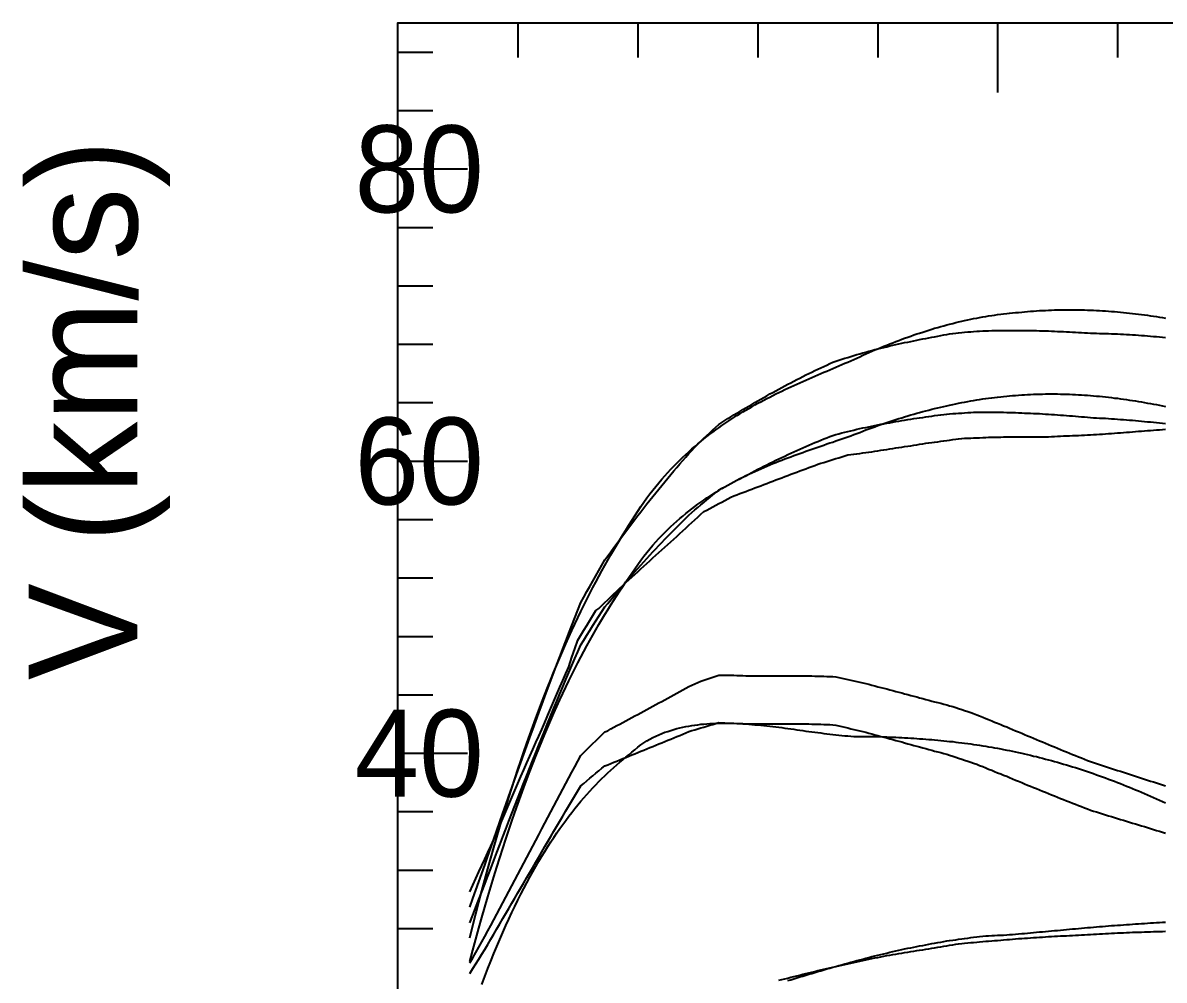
# Model space of a CAD drawing. Extents: x -35 to 179, y -35 to 147.
# Drawn here: x -34.5 to 70.5, y 32.9 to 121 of the extents above; entities that cross this region are included whole.
import ezdxf

# ---------------------------------------------------------------- set-up
doc = ezdxf.new("R2010")
doc.units = 0

msp = doc.modelspace()

# ---------------------------------------------------------------- linework, layer by layer
at = {"color": 0}
for p, q in [((11.04, 120.96), (11.04, 117.76)), ((22.08, 120.96), (22.08, 117.76)), ((33.12, 120.96), (33.12, 117.76)), ((44.16, 120.96), (44.16, 117.76)), ((55.2, 120.96), (55.2, 114.56)), ((66.24, 120.96), (66.24, 117.76)), ((0, 118.27), (3.2, 118.27)), ((0, 112.9), (3.2, 112.9)), ((0, 107.52), (6.4, 107.52)), ((0, 102.14), (3.2, 102.14)), ((0, 96.77), (3.2, 96.77)), ((0, 91.39), (3.2, 91.39)), ((0, 86.02), (3.2, 86.02)), ((0, 80.64), (6.4, 80.64)), ((0, 75.26), (3.2, 75.26)), ((0, 69.89), (3.2, 69.89)), ((0, 64.51), (3.2, 64.51)), ((0, 59.14), (3.2, 59.14)), ((0, 53.76), (6.4, 53.76)), ((0, 48.38), (3.2, 48.38)), ((0, 43.01), (3.2, 43.01)), ((0, 37.63), (3.2, 37.63))]:
    msp.add_line(p, q, dxfattribs=at)
msp.add_lwpolyline([(0, 0), (0, 120.96), (179.2, 120.96), (179.2, 0)], close=True, dxfattribs=at)
at = {"color": 3}
for points in [[(6.62, 36.78), (6.9, 37.89), (7.18, 38.97), (7.45, 40.04), (7.73, 41.09), (8, 42.11), (8.28, 43.12), (8.56, 44.11), (8.83, 45.08), (9.11, 46.04), (9.38, 46.97), (9.66, 47.89), (9.94, 48.8), (10.21, 49.68), (10.49, 50.55), (10.76, 51.41), (11.04, 52.25), (11.32, 53.07), (11.59, 53.88), (11.87, 54.68), (12.14, 55.46), (12.42, 56.23), (12.7, 56.98), (12.97, 57.72), (13.25, 58.45), (13.52, 59.16), (13.8, 59.86), (14.08, 60.55), (14.35, 61.23), (14.63, 61.89), (14.9, 62.54), (15.18, 63.18), (15.46, 63.81), (15.73, 64.43), (16.01, 65.04), (16.28, 65.63), (16.56, 66.22), (16.84, 66.79), (17.11, 67.36), (17.39, 67.91), (17.66, 68.45), (17.94, 68.99), (18.22, 69.51), (18.49, 70.03), (18.77, 70.54), (19.04, 71.03), (19.32, 71.52), (19.6, 72), (19.87, 72.48), (20.15, 72.94), (20.42, 73.4), (20.7, 73.85), (20.98, 74.29), (21.25, 74.73), (21.53, 75.17), (21.8, 75.6), (22.08, 76.04), (22.36, 76.46), (22.63, 76.86), (22.91, 77.25), (23.18, 77.61), (23.46, 77.97), (23.74, 78.31), (24.01, 78.64), (24.29, 78.97), (24.56, 79.28), (24.84, 79.58), (25.12, 79.88), (25.39, 80.17), (25.67, 80.45), (25.94, 80.72), (26.22, 80.99), (26.5, 81.25), (26.77, 81.5), (27.05, 81.75), (27.32, 81.99), (27.6, 82.22), (27.88, 82.45), (28.15, 82.67), (28.43, 82.89), (28.7, 83.1), (28.98, 83.31), (29.26, 83.52), (29.53, 83.71), (29.81, 83.91), (30.08, 84.1), (30.36, 84.29), (30.64, 84.47), (30.91, 84.65), (31.19, 84.82), (31.46, 84.99), (31.74, 85.16), (32.02, 85.32), (32.29, 85.48), (32.57, 85.64), (32.84, 85.8), (33.12, 85.95), (33.4, 86.1), (33.67, 86.25), (33.95, 86.39), (34.22, 86.53), (34.5, 86.67), (34.78, 86.81), (35.05, 86.95), (35.33, 87.08), (35.6, 87.21), (35.88, 87.34), (36.16, 87.47), (36.43, 87.6), (36.71, 87.72), (36.98, 87.85), (37.26, 87.97), (37.54, 88.09), (37.81, 88.21), (38.09, 88.33), (38.36, 88.45), (38.64, 88.57), (38.92, 88.69), (39.19, 88.81), (39.47, 88.92), (39.74, 89.04), (40.02, 89.16), (40.3, 89.27), (40.57, 89.39), (40.85, 89.51), (41.12, 89.63), (41.4, 89.75), (41.68, 89.87), (41.95, 89.99), (42.23, 90.11), (42.5, 90.24), (42.78, 90.37), (43.06, 90.5), (43.33, 90.62), (43.61, 90.74), (43.88, 90.86), (44.16, 90.97), (44.44, 91.09), (44.71, 91.2), (44.99, 91.31), (45.26, 91.42), (45.54, 91.53), (45.82, 91.63), (46.09, 91.74), (46.37, 91.84), (46.64, 91.94), (46.92, 92.04), (47.2, 92.14), (47.47, 92.24), (47.75, 92.33), (48.02, 92.42), (48.3, 92.51), (48.58, 92.6), (48.85, 92.69), (49.13, 92.77), (49.4, 92.86), (49.68, 92.94), (49.96, 93.02), (50.23, 93.09), (50.51, 93.17), (50.78, 93.24), (51.06, 93.31), (51.34, 93.38), (51.61, 93.45), (51.89, 93.51), (52.16, 93.58), (52.44, 93.64), (52.72, 93.69), (52.99, 93.75), (53.27, 93.8), (53.54, 93.85), (53.82, 93.9), (54.1, 93.95), (54.37, 93.99), (54.65, 94.03), (54.92, 94.07), (55.2, 94.11), (55.48, 94.14), (55.75, 94.17), (56.03, 94.2), (56.3, 94.24), (56.58, 94.27), (56.85, 94.3), (57.13, 94.32), (57.41, 94.35), (57.68, 94.37), (57.96, 94.4), (58.23, 94.42), (58.51, 94.44), (58.79, 94.46), (59.06, 94.48), (59.34, 94.49), (59.61, 94.5), (59.89, 94.52), (60.17, 94.53), (60.44, 94.54), (60.72, 94.55), (60.99, 94.55), (61.27, 94.56), (61.55, 94.56), (61.82, 94.56), (62.1, 94.56), (62.37, 94.56), (62.65, 94.55), (62.93, 94.55), (63.2, 94.54), (63.48, 94.53), (63.75, 94.52), (64.03, 94.51), (64.31, 94.5), (64.58, 94.49), (64.86, 94.47), (65.13, 94.45), (65.41, 94.43), (65.69, 94.41), (65.96, 94.39), (66.24, 94.37), (66.51, 94.34), (66.79, 94.32), (67.07, 94.29), (67.34, 94.26), (67.62, 94.23), (67.89, 94.19), (68.17, 94.16), (68.45, 94.13), (68.72, 94.09), (69, 94.05), (69.27, 94.01), (69.55, 93.97), (69.83, 93.93), (70.1, 93.89), (70.38, 93.84), (70.65, 93.8)], [(6.62, 34.59), (6.9, 35.63), (7.18, 36.65), (7.45, 37.65), (7.73, 38.63), (8, 39.59), (8.28, 40.54), (8.56, 41.46), (8.83, 42.37), (9.11, 43.27), (9.38, 44.14), (9.66, 45), (9.94, 45.85), (10.21, 46.67), (10.49, 47.49), (10.76, 48.29), (11.04, 49.07), (11.32, 49.84), (11.59, 50.6), (11.87, 51.34), (12.14, 52.07), (12.42, 52.78), (12.7, 53.48), (12.97, 54.17), (13.25, 54.85), (13.52, 55.51), (13.8, 56.16), (14.08, 56.8), (14.35, 57.43), (14.63, 58.05), (14.9, 58.66), (15.18, 59.25), (15.46, 59.83), (15.73, 60.41), (16.01, 60.97), (16.28, 61.52), (16.56, 62.06), (16.84, 62.59), (17.11, 63.12), (17.39, 63.63), (17.66, 64.13), (17.94, 64.63), (18.22, 65.11), (18.49, 65.59), (18.77, 66.05), (19.04, 66.51), (19.32, 66.96), (19.6, 67.41), (19.87, 67.84), (20.15, 68.27), (20.42, 68.69), (20.7, 69.11), (20.98, 69.52), (21.25, 69.92), (21.53, 70.32), (21.8, 70.72), (22.08, 71.13), (22.36, 71.52), (22.63, 71.89), (22.91, 72.24), (23.18, 72.57), (23.46, 72.89), (23.74, 73.2), (24.01, 73.5), (24.29, 73.79), (24.56, 74.07), (24.84, 74.34), (25.12, 74.61), (25.39, 74.86), (25.67, 75.11), (25.94, 75.35), (26.22, 75.58), (26.5, 75.81), (26.77, 76.03), (27.05, 76.25), (27.32, 76.45), (27.6, 76.66), (27.88, 76.86), (28.15, 77.05), (28.43, 77.24), (28.7, 77.42), (28.98, 77.6), (29.26, 77.77), (29.53, 77.94), (29.81, 78.1), (30.08, 78.26), (30.36, 78.42), (30.64, 78.57), (30.91, 78.72), (31.19, 78.87), (31.46, 79.01), (31.74, 79.15), (32.02, 79.29), (32.29, 79.42), (32.57, 79.55), (32.84, 79.68), (33.12, 79.81), (33.4, 79.93), (33.67, 80.05), (33.95, 80.17), (34.22, 80.28), (34.5, 80.4), (34.78, 80.51), (35.05, 80.62), (35.33, 80.73), (35.6, 80.83), (35.88, 80.94), (36.16, 81.04), (36.43, 81.14), (36.71, 81.24), (36.98, 81.34), (37.26, 81.44), (37.54, 81.54), (37.81, 81.64), (38.09, 81.73), (38.36, 81.83), (38.64, 81.92), (38.92, 82.02), (39.19, 82.11), (39.47, 82.21), (39.74, 82.3), (40.02, 82.39), (40.3, 82.49), (40.57, 82.58), (40.85, 82.68), (41.12, 82.77), (41.4, 82.87), (41.68, 82.97), (41.95, 83.07), (42.23, 83.17), (42.5, 83.28), (42.78, 83.39), (43.06, 83.5), (43.33, 83.6), (43.61, 83.7), (43.88, 83.8), (44.16, 83.9), (44.44, 83.99), (44.71, 84.09), (44.99, 84.18), (45.26, 84.27), (45.54, 84.36), (45.82, 84.45), (46.09, 84.54), (46.37, 84.63), (46.64, 84.71), (46.92, 84.79), (47.2, 84.88), (47.47, 84.96), (47.75, 85.03), (48.02, 85.11), (48.3, 85.19), (48.58, 85.26), (48.85, 85.33), (49.13, 85.4), (49.4, 85.47), (49.68, 85.54), (49.96, 85.61), (50.23, 85.67), (50.51, 85.73), (50.78, 85.79), (51.06, 85.85), (51.34, 85.91), (51.61, 85.96), (51.89, 86.02), (52.16, 86.07), (52.44, 86.12), (52.72, 86.17), (52.99, 86.22), (53.27, 86.26), (53.54, 86.3), (53.82, 86.35), (54.1, 86.39), (54.37, 86.42), (54.65, 86.46), (54.92, 86.49), (55.2, 86.53), (55.48, 86.56), (55.75, 86.59), (56.03, 86.61), (56.3, 86.64), (56.58, 86.66), (56.85, 86.68), (57.13, 86.7), (57.41, 86.72), (57.68, 86.74), (57.96, 86.75), (58.23, 86.77), (58.51, 86.78), (58.79, 86.79), (59.06, 86.8), (59.34, 86.8), (59.61, 86.81), (59.89, 86.81), (60.17, 86.81), (60.44, 86.81), (60.72, 86.81), (60.99, 86.8), (61.27, 86.8), (61.55, 86.79), (61.82, 86.78), (62.1, 86.77), (62.37, 86.76), (62.65, 86.74), (62.93, 86.73), (63.2, 86.71), (63.48, 86.69), (63.75, 86.67), (64.03, 86.65), (64.31, 86.62), (64.58, 86.6), (64.86, 86.57), (65.13, 86.54), (65.41, 86.51), (65.69, 86.48), (65.96, 86.44), (66.24, 86.41), (66.51, 86.37), (66.79, 86.33), (67.07, 86.3), (67.34, 86.25), (67.62, 86.21), (67.89, 86.17), (68.17, 86.12), (68.45, 86.08), (68.72, 86.03), (69, 85.98), (69.27, 85.93), (69.55, 85.88), (69.83, 85.83), (70.1, 85.77), (70.38, 85.72), (70.65, 85.66)], [(35.88, 32.83), (36.16, 32.91), (36.43, 33), (36.71, 33.09), (36.98, 33.17), (37.26, 33.25), (37.54, 33.34), (37.81, 33.42), (38.09, 33.5), (38.36, 33.58), (38.64, 33.66), (38.92, 33.74), (39.19, 33.83), (39.47, 33.91), (39.74, 33.98), (40.02, 34.06), (40.3, 34.14), (40.57, 34.22), (40.85, 34.3), (41.12, 34.38), (41.4, 34.45), (41.68, 34.53), (41.95, 34.6), (42.23, 34.68), (42.5, 34.75), (42.78, 34.82), (43.06, 34.89), (43.33, 34.97), (43.61, 35.04), (43.88, 35.1), (44.16, 35.17), (44.44, 35.24), (44.71, 35.31), (44.99, 35.37), (45.26, 35.44), (45.54, 35.5), (45.82, 35.56), (46.09, 35.63), (46.37, 35.69), (46.64, 35.75), (46.92, 35.81), (47.2, 35.86), (47.47, 35.92), (47.75, 35.98), (48.02, 36.03), (48.3, 36.08), (48.58, 36.14), (48.85, 36.19), (49.13, 36.24), (49.4, 36.29), (49.68, 36.34), (49.96, 36.38), (50.23, 36.43), (50.51, 36.48), (50.78, 36.52), (51.06, 36.56), (51.34, 36.6), (51.61, 36.64), (51.89, 36.68), (52.16, 36.72), (52.44, 36.75), (52.72, 36.79), (52.99, 36.82), (53.27, 36.85), (53.54, 36.88), (53.82, 36.91), (54.1, 36.94), (54.37, 36.96), (54.65, 36.98), (54.92, 36.99), (55.2, 37.01), (55.48, 37.02), (55.75, 37.03), (56.03, 37.05), (56.3, 37.07), (56.58, 37.09), (56.85, 37.11), (57.13, 37.14), (57.41, 37.16), (57.68, 37.18), (57.96, 37.21), (58.23, 37.23), (58.51, 37.26), (58.79, 37.28), (59.06, 37.31), (59.34, 37.33), (59.61, 37.36), (59.89, 37.38), (60.17, 37.41), (60.44, 37.44), (60.72, 37.46), (60.99, 37.49), (61.27, 37.51), (61.55, 37.54), (61.82, 37.56), (62.1, 37.59), (62.37, 37.61), (62.65, 37.63), (62.93, 37.66), (63.2, 37.68), (63.48, 37.71), (63.75, 37.73), (64.03, 37.75), (64.31, 37.78), (64.58, 37.8), (64.86, 37.82), (65.13, 37.84), (65.41, 37.86), (65.69, 37.89), (65.96, 37.91), (66.24, 37.93), (66.51, 37.95), (66.79, 37.97), (67.07, 37.99), (67.34, 38.01), (67.62, 38.03), (67.89, 38.05), (68.17, 38.07), (68.45, 38.08), (68.72, 38.1), (69, 38.12), (69.27, 38.14), (69.55, 38.16), (69.83, 38.17), (70.1, 38.19), (70.38, 38.2), (70.65, 38.22)]]:
    msp.add_lwpolyline(points, dxfattribs=at)
at = {"color": 4}
for points in [[(6.62, 39.6), (6.9, 40.38), (7.18, 41.15), (7.45, 41.93), (7.73, 42.7), (8, 43.47), (8.28, 44.27), (8.56, 45.06), (8.83, 45.86), (9.11, 46.65), (9.38, 47.44), (9.66, 48.23), (9.94, 49.01), (10.21, 49.8), (10.49, 50.58), (10.76, 51.36), (11.04, 52.13), (11.32, 52.9), (11.59, 53.67), (11.87, 54.43), (12.14, 55.19), (12.42, 55.95), (12.7, 56.71), (12.97, 57.46), (13.25, 58.22), (13.52, 58.97), (13.8, 59.71), (14.08, 60.45), (14.35, 61.19), (14.63, 61.92), (14.9, 62.64), (15.18, 63.37), (15.46, 64.08), (15.73, 64.79), (16.01, 65.5), (16.28, 66.21), (16.56, 66.91), (16.84, 67.61), (17.11, 68.11), (17.39, 68.63), (17.66, 69.11), (17.94, 69.6), (18.22, 70.09), (18.49, 70.58), (18.77, 71.06), (19.04, 71.54), (19.32, 71.91), (19.6, 72.29), (19.87, 72.68), (20.15, 73.06), (20.42, 73.43), (20.7, 73.8), (20.98, 74.17), (21.25, 74.54), (21.53, 74.9), (21.8, 75.26), (22.08, 75.62), (22.36, 75.98), (22.63, 76.33), (22.91, 76.69), (23.18, 77.03), (23.46, 77.38), (23.74, 77.72), (24.01, 78.06), (24.29, 78.4), (24.56, 78.74), (24.84, 79.07), (25.12, 79.4), (25.39, 79.73), (25.67, 80.05), (25.94, 80.37), (26.22, 80.69), (26.5, 81.01), (26.77, 81.33), (27.05, 81.62), (27.32, 81.91), (27.6, 82.2), (27.88, 82.48), (28.15, 82.74), (28.43, 82.99), (28.7, 83.25), (28.98, 83.5), (29.26, 83.75), (29.53, 84), (29.81, 84.18), (30.08, 84.36), (30.36, 84.54), (30.64, 84.72), (30.91, 84.88), (31.19, 85.05), (31.46, 85.21), (31.74, 85.37), (32.02, 85.53), (32.29, 85.69), (32.57, 85.85), (32.84, 86.02), (33.12, 86.18), (33.4, 86.34), (33.67, 86.49), (33.95, 86.65), (34.22, 86.81), (34.5, 86.96), (34.78, 87.11), (35.05, 87.26), (35.33, 87.41), (35.6, 87.56), (35.88, 87.71), (36.16, 87.85), (36.43, 88), (36.71, 88.14), (36.98, 88.28), (37.26, 88.42), (37.54, 88.56), (37.81, 88.7), (38.09, 88.83), (38.36, 88.96), (38.64, 89.09), (38.92, 89.22), (39.19, 89.35), (39.47, 89.47), (39.74, 89.6), (40.02, 89.73), (40.3, 89.82), (40.57, 89.91), (40.85, 90), (41.12, 90.09), (41.4, 90.17), (41.68, 90.26), (41.95, 90.34), (42.23, 90.43), (42.5, 90.51), (42.78, 90.59), (43.06, 90.67), (43.33, 90.74), (43.61, 90.82), (43.88, 90.89), (44.16, 90.96), (44.44, 91.03), (44.71, 91.09), (44.99, 91.16), (45.26, 91.23), (45.54, 91.29), (45.82, 91.35), (46.09, 91.42), (46.37, 91.48), (46.64, 91.54), (46.92, 91.59), (47.2, 91.65), (47.47, 91.71), (47.75, 91.76), (48.02, 91.82), (48.3, 91.87), (48.58, 91.92), (48.85, 91.98), (49.13, 92.03), (49.4, 92.08), (49.68, 92.14), (49.96, 92.19), (50.23, 92.24), (50.51, 92.29), (50.78, 92.33), (51.06, 92.37), (51.34, 92.4), (51.61, 92.44), (51.89, 92.47), (52.16, 92.49), (52.44, 92.52), (52.72, 92.54), (52.99, 92.57), (53.27, 92.59), (53.54, 92.6), (53.82, 92.61), (54.1, 92.62), (54.37, 92.63), (54.65, 92.64), (54.92, 92.64), (55.2, 92.65), (55.48, 92.65), (55.75, 92.66), (56.03, 92.66), (56.3, 92.66), (56.58, 92.66), (56.85, 92.66), (57.13, 92.66), (57.41, 92.66), (57.68, 92.66), (57.96, 92.65), (58.23, 92.65), (58.51, 92.64), (58.79, 92.64), (59.06, 92.63), (59.34, 92.62), (59.61, 92.62), (59.89, 92.61), (60.17, 92.59), (60.44, 92.58), (60.72, 92.57), (60.99, 92.56), (61.27, 92.55), (61.55, 92.53), (61.82, 92.52), (62.1, 92.51), (62.37, 92.49), (62.65, 92.48), (62.93, 92.47), (63.2, 92.45), (63.48, 92.43), (63.75, 92.42), (64.03, 92.41), (64.31, 92.4), (64.58, 92.39), (64.86, 92.38), (65.13, 92.37), (65.41, 92.36), (65.69, 92.35), (65.96, 92.34), (66.24, 92.33), (66.51, 92.31), (66.79, 92.3), (67.07, 92.29), (67.34, 92.27), (67.62, 92.25), (67.89, 92.24), (68.17, 92.22), (68.45, 92.2), (68.72, 92.18), (69, 92.16), (69.27, 92.14), (69.55, 92.11), (69.83, 92.09), (70.1, 92.07), (70.38, 92.05), (70.65, 92.02)], [(6.62, 38.16), (6.9, 38.87), (7.18, 39.58), (7.45, 40.29), (7.73, 40.99), (8, 41.7), (8.28, 42.43), (8.56, 43.16), (8.83, 43.88), (9.11, 44.61), (9.38, 45.34), (9.66, 46.06), (9.94, 46.78), (10.21, 47.49), (10.49, 48.21), (10.76, 48.92), (11.04, 49.63), (11.32, 50.33), (11.59, 51.03), (11.87, 51.72), (12.14, 52.42), (12.42, 53.11), (12.7, 53.8), (12.97, 54.49), (13.25, 55.18), (13.52, 55.86), (13.8, 56.55), (14.08, 57.22), (14.35, 57.89), (14.63, 58.55), (14.9, 59.21), (15.18, 59.87), (15.46, 60.53), (15.73, 61.17), (16.01, 61.82), (16.28, 62.46), (16.56, 63.1), (16.84, 63.74), (17.11, 64.16), (17.39, 64.61), (17.66, 65.05), (17.94, 65.5), (18.22, 65.93), (18.49, 66.37), (18.77, 66.8), (19.04, 67.23), (19.32, 67.54), (19.6, 67.87), (19.87, 68.2), (20.15, 68.53), (20.42, 68.86), (20.7, 69.18), (20.98, 69.5), (21.25, 69.82), (21.53, 70.14), (21.8, 70.45), (22.08, 70.76), (22.36, 71.07), (22.63, 71.38), (22.91, 71.68), (23.18, 71.98), (23.46, 72.28), (23.74, 72.57), (24.01, 72.86), (24.29, 73.15), (24.56, 73.44), (24.84, 73.73), (25.12, 74.01), (25.39, 74.29), (25.67, 74.57), (25.94, 74.84), (26.22, 75.11), (26.5, 75.38), (26.77, 75.65), (27.05, 75.9), (27.32, 76.14), (27.6, 76.38), (27.88, 76.61), (28.15, 76.84), (28.43, 77.07), (28.7, 77.3), (28.98, 77.53), (29.26, 77.75), (29.53, 77.98), (29.81, 78.13), (30.08, 78.28), (30.36, 78.43), (30.64, 78.58), (30.91, 78.73), (31.19, 78.87), (31.46, 79.02), (31.74, 79.16), (32.02, 79.3), (32.29, 79.44), (32.57, 79.59), (32.84, 79.73), (33.12, 79.88), (33.4, 80.02), (33.67, 80.16), (33.95, 80.3), (34.22, 80.43), (34.5, 80.57), (34.78, 80.71), (35.05, 80.84), (35.33, 80.97), (35.6, 81.1), (35.88, 81.23), (36.16, 81.36), (36.43, 81.49), (36.71, 81.62), (36.98, 81.74), (37.26, 81.87), (37.54, 81.99), (37.81, 82.11), (38.09, 82.22), (38.36, 82.34), (38.64, 82.45), (38.92, 82.56), (39.19, 82.67), (39.47, 82.79), (39.74, 82.9), (40.02, 83), (40.3, 83.08), (40.57, 83.15), (40.85, 83.22), (41.12, 83.29), (41.4, 83.36), (41.68, 83.43), (41.95, 83.49), (42.23, 83.56), (42.5, 83.62), (42.78, 83.69), (43.06, 83.74), (43.33, 83.8), (43.61, 83.86), (43.88, 83.91), (44.16, 83.96), (44.44, 84.02), (44.71, 84.07), (44.99, 84.12), (45.26, 84.17), (45.54, 84.22), (45.82, 84.27), (46.09, 84.32), (46.37, 84.36), (46.64, 84.41), (46.92, 84.45), (47.2, 84.49), (47.47, 84.54), (47.75, 84.58), (48.02, 84.62), (48.3, 84.66), (48.58, 84.7), (48.85, 84.74), (49.13, 84.78), (49.4, 84.82), (49.68, 84.85), (49.96, 84.89), (50.23, 84.92), (50.51, 84.96), (50.78, 84.98), (51.06, 85), (51.34, 85.02), (51.61, 85.04), (51.89, 85.06), (52.16, 85.08), (52.44, 85.1), (52.72, 85.11), (52.99, 85.13), (53.27, 85.14), (53.54, 85.15), (53.82, 85.15), (54.1, 85.15), (54.37, 85.15), (54.65, 85.14), (54.92, 85.14), (55.2, 85.14), (55.48, 85.13), (55.75, 85.13), (56.03, 85.12), (56.3, 85.12), (56.58, 85.11), (56.85, 85.1), (57.13, 85.09), (57.41, 85.08), (57.68, 85.06), (57.96, 85.05), (58.23, 85.04), (58.51, 85.02), (58.79, 85.01), (59.06, 85), (59.34, 84.98), (59.61, 84.96), (59.89, 84.95), (60.17, 84.93), (60.44, 84.91), (60.72, 84.89), (60.99, 84.87), (61.27, 84.85), (61.55, 84.83), (61.82, 84.81), (62.1, 84.79), (62.37, 84.77), (62.65, 84.74), (62.93, 84.72), (63.2, 84.7), (63.48, 84.67), (63.75, 84.65), (64.03, 84.63), (64.31, 84.62), (64.58, 84.6), (64.86, 84.58), (65.13, 84.57), (65.41, 84.55), (65.69, 84.53), (65.96, 84.51), (66.24, 84.49), (66.51, 84.47), (66.79, 84.45), (67.07, 84.43), (67.34, 84.41), (67.62, 84.39), (67.89, 84.36), (68.17, 84.34), (68.45, 84.31), (68.72, 84.29), (69, 84.26), (69.27, 84.24), (69.55, 84.21), (69.83, 84.18), (70.1, 84.15), (70.38, 84.12), (70.65, 84.09)], [(35.05, 32.86), (35.33, 32.93), (35.6, 33), (35.88, 33.07), (36.16, 33.14), (36.43, 33.21), (36.71, 33.28), (36.98, 33.35), (37.26, 33.42), (37.54, 33.48), (37.81, 33.55), (38.09, 33.62), (38.36, 33.68), (38.64, 33.75), (38.92, 33.82), (39.19, 33.88), (39.47, 33.95), (39.74, 34.01), (40.02, 34.07), (40.3, 34.14), (40.57, 34.2), (40.85, 34.26), (41.12, 34.33), (41.4, 34.39), (41.68, 34.45), (41.95, 34.51), (42.23, 34.57), (42.5, 34.63), (42.78, 34.69), (43.06, 34.75), (43.33, 34.81), (43.61, 34.87), (43.88, 34.92), (44.16, 34.97), (44.44, 35.03), (44.71, 35.08), (44.99, 35.13), (45.26, 35.18), (45.54, 35.23), (45.82, 35.28), (46.09, 35.32), (46.37, 35.37), (46.64, 35.42), (46.92, 35.46), (47.2, 35.51), (47.47, 35.55), (47.75, 35.59), (48.02, 35.64), (48.3, 35.68), (48.58, 35.72), (48.85, 35.76), (49.13, 35.81), (49.4, 35.86), (49.68, 35.9), (49.96, 35.95), (50.23, 36), (50.51, 36.04), (50.78, 36.09), (51.06, 36.13), (51.34, 36.18), (51.61, 36.22), (51.89, 36.25), (52.16, 36.28), (52.44, 36.3), (52.72, 36.33), (52.99, 36.35), (53.27, 36.38), (53.54, 36.4), (53.82, 36.43), (54.1, 36.45), (54.37, 36.47), (54.65, 36.5), (54.92, 36.52), (55.2, 36.54), (55.48, 36.57), (55.75, 36.59), (56.03, 36.61), (56.3, 36.63), (56.58, 36.65), (56.85, 36.68), (57.13, 36.7), (57.41, 36.71), (57.68, 36.73), (57.96, 36.75), (58.23, 36.77), (58.51, 36.79), (58.79, 36.81), (59.06, 36.83), (59.34, 36.84), (59.61, 36.86), (59.89, 36.88), (60.17, 36.89), (60.44, 36.91), (60.72, 36.92), (60.99, 36.94), (61.27, 36.95), (61.55, 36.96), (61.82, 36.98), (62.1, 36.99), (62.37, 37.01), (62.65, 37.02), (62.93, 37.04), (63.2, 37.06), (63.48, 37.08), (63.75, 37.09), (64.03, 37.11), (64.31, 37.12), (64.58, 37.14), (64.86, 37.15), (65.13, 37.17), (65.41, 37.18), (65.69, 37.19), (65.96, 37.21), (66.24, 37.22), (66.51, 37.23), (66.79, 37.24), (67.07, 37.26), (67.34, 37.27), (67.62, 37.28), (67.89, 37.29), (68.17, 37.3), (68.45, 37.3), (68.72, 37.31), (69, 37.32), (69.27, 37.33), (69.55, 37.34), (69.83, 37.34), (70.1, 37.35), (70.38, 37.36), (70.65, 37.37)]]:
    msp.add_lwpolyline(points, dxfattribs=at)
at = {"color": 6}
msp.add_lwpolyline([(6.62, 41), (6.9, 41.61), (7.18, 42.22), (7.45, 42.83), (7.73, 43.42), (8, 44.02), (8.28, 44.61), (8.56, 45.2), (8.83, 45.83), (9.11, 46.46), (9.38, 47.1), (9.66, 47.74), (9.94, 48.38), (10.21, 49.03), (10.49, 49.67), (10.76, 50.32), (11.04, 50.96), (11.32, 51.6), (11.59, 52.23), (11.87, 52.86), (12.14, 53.49), (12.42, 54.11), (12.7, 54.73), (12.97, 55.34), (13.25, 55.95), (13.52, 56.59), (13.8, 57.25), (14.08, 57.9), (14.35, 58.55), (14.63, 59.19), (14.9, 59.82), (15.18, 60.45), (15.46, 61.08), (15.73, 61.71), (16.01, 62.58), (16.28, 63.37), (16.56, 64.16), (16.84, 64.62), (17.11, 65.07), (17.39, 65.52), (17.66, 65.97), (17.94, 66.43), (18.22, 66.88), (18.49, 67.08), (18.77, 67.35), (19.04, 67.61), (19.32, 67.88), (19.6, 68.15), (19.87, 68.41), (20.15, 68.68), (20.42, 68.94), (20.7, 69.2), (20.98, 69.45), (21.25, 69.7), (21.53, 69.96), (21.8, 70.21), (22.08, 70.46), (22.36, 70.72), (22.63, 70.97), (22.91, 71.22), (23.18, 71.47), (23.46, 71.72), (23.74, 71.97), (24.01, 72.22), (24.29, 72.47), (24.56, 72.72), (24.84, 72.96), (25.12, 73.21), (25.39, 73.46), (25.67, 73.71), (25.94, 73.97), (26.22, 74.22), (26.5, 74.47), (26.77, 74.73), (27.05, 74.98), (27.32, 75.23), (27.6, 75.49), (27.88, 75.74), (28.15, 75.99), (28.43, 76.12), (28.7, 76.27), (28.98, 76.42), (29.26, 76.57), (29.53, 76.72), (29.81, 76.87), (30.08, 77.02), (30.36, 77.17), (30.64, 77.32), (30.91, 77.43), (31.19, 77.54), (31.46, 77.64), (31.74, 77.75), (32.02, 77.85), (32.29, 77.96), (32.57, 78.06), (32.84, 78.16), (33.12, 78.27), (33.4, 78.37), (33.67, 78.48), (33.95, 78.58), (34.22, 78.69), (34.5, 78.79), (34.78, 78.9), (35.05, 79), (35.33, 79.1), (35.6, 79.21), (35.88, 79.31), (36.16, 79.42), (36.43, 79.52), (36.71, 79.62), (36.98, 79.73), (37.26, 79.83), (37.54, 79.93), (37.81, 80.04), (38.09, 80.14), (38.36, 80.24), (38.64, 80.35), (38.92, 80.43), (39.19, 80.52), (39.47, 80.6), (39.74, 80.69), (40.02, 80.78), (40.3, 80.86), (40.57, 80.95), (40.85, 81.03), (41.12, 81.12), (41.4, 81.21), (41.68, 81.23), (41.95, 81.27), (42.23, 81.31), (42.5, 81.34), (42.78, 81.38), (43.06, 81.42), (43.33, 81.46), (43.61, 81.5), (43.88, 81.54), (44.16, 81.58), (44.44, 81.63), (44.71, 81.67), (44.99, 81.71), (45.26, 81.75), (45.54, 81.8), (45.82, 81.84), (46.09, 81.88), (46.37, 81.92), (46.64, 81.97), (46.92, 82.01), (47.2, 82.05), (47.47, 82.09), (47.75, 82.14), (48.02, 82.18), (48.3, 82.22), (48.58, 82.27), (48.85, 82.31), (49.13, 82.35), (49.4, 82.39), (49.68, 82.42), (49.96, 82.46), (50.23, 82.5), (50.51, 82.53), (50.78, 82.57), (51.06, 82.61), (51.34, 82.64), (51.61, 82.68), (51.89, 82.72), (52.16, 82.73), (52.44, 82.74), (52.72, 82.75), (52.99, 82.76), (53.27, 82.78), (53.54, 82.79), (53.82, 82.8), (54.1, 82.82), (54.37, 82.83), (54.65, 82.84), (54.92, 82.84), (55.2, 82.85), (55.48, 82.85), (55.75, 82.86), (56.03, 82.86), (56.3, 82.87), (56.58, 82.87), (56.85, 82.88), (57.13, 82.88), (57.41, 82.88), (57.68, 82.88), (57.96, 82.88), (58.23, 82.88), (58.51, 82.88), (58.79, 82.88), (59.06, 82.88), (59.34, 82.88), (59.61, 82.88), (59.89, 82.88), (60.17, 82.9), (60.44, 82.91), (60.72, 82.92), (60.99, 82.93), (61.27, 82.95), (61.55, 82.96), (61.82, 82.97), (62.1, 82.98), (62.37, 82.99), (62.65, 83), (62.93, 83.02), (63.2, 83.03), (63.48, 83.05), (63.75, 83.06), (64.03, 83.07), (64.31, 83.09), (64.58, 83.1), (64.86, 83.12), (65.13, 83.13), (65.41, 83.16), (65.69, 83.18), (65.96, 83.2), (66.24, 83.22), (66.51, 83.25), (66.79, 83.27), (67.07, 83.29), (67.34, 83.31), (67.62, 83.33), (67.89, 83.36), (68.17, 83.38), (68.45, 83.4), (68.72, 83.42), (69, 83.44), (69.27, 83.46), (69.55, 83.48), (69.83, 83.5), (70.1, 83.52), (70.38, 83.54), (70.65, 83.56)], dxfattribs=at)
at = {"color": 1}
msp.add_lwpolyline([(6.62, 34.46), (6.9, 34.94), (7.18, 35.43), (7.45, 35.91), (7.73, 36.4), (8, 36.88), (8.28, 37.4), (8.56, 37.91), (8.83, 38.43), (9.11, 38.95), (9.38, 39.47), (9.66, 39.99), (9.94, 40.51), (10.21, 41.03), (10.49, 41.56), (10.76, 42.08), (11.04, 42.6), (11.32, 43.12), (11.59, 43.64), (11.87, 44.16), (12.14, 44.68), (12.42, 45.2), (12.7, 45.73), (12.97, 46.26), (13.25, 46.79), (13.52, 47.32), (13.8, 47.84), (14.08, 48.37), (14.35, 48.89), (14.63, 49.41), (14.9, 49.93), (15.18, 50.45), (15.46, 50.97), (15.73, 51.48), (16.01, 52), (16.28, 52.51), (16.56, 53.03), (16.84, 53.54), (17.11, 53.81), (17.39, 54.11), (17.66, 54.37), (17.94, 54.64), (18.22, 54.91), (18.49, 55.17), (18.77, 55.44), (19.04, 55.71), (19.32, 55.83), (19.6, 55.99), (19.87, 56.15), (20.15, 56.3), (20.42, 56.44), (20.7, 56.59), (20.98, 56.74), (21.25, 56.89), (21.53, 57.04), (21.8, 57.19), (22.08, 57.33), (22.36, 57.48), (22.63, 57.63), (22.91, 57.78), (23.18, 57.93), (23.46, 58.08), (23.74, 58.23), (24.01, 58.38), (24.29, 58.53), (24.56, 58.68), (24.84, 58.83), (25.12, 58.98), (25.39, 59.13), (25.67, 59.29), (25.94, 59.44), (26.22, 59.59), (26.5, 59.74), (26.77, 59.89), (27.05, 60.02), (27.32, 60.15), (27.6, 60.27), (27.88, 60.39), (28.15, 60.48), (28.43, 60.57), (28.7, 60.66), (28.98, 60.75), (29.26, 60.84), (29.53, 60.93), (29.81, 60.93), (30.08, 60.94), (30.36, 60.94), (30.64, 60.94), (30.91, 60.93), (31.19, 60.92), (31.46, 60.91), (31.74, 60.9), (32.02, 60.89), (32.29, 60.88), (32.57, 60.88), (32.84, 60.88), (33.12, 60.88), (33.4, 60.88), (33.67, 60.88), (33.95, 60.88), (34.22, 60.88), (34.5, 60.88), (34.78, 60.88), (35.05, 60.88), (35.33, 60.88), (35.6, 60.88), (35.88, 60.88), (36.16, 60.88), (36.43, 60.88), (36.71, 60.88), (36.98, 60.88), (37.26, 60.88), (37.54, 60.88), (37.81, 60.87), (38.09, 60.87), (38.36, 60.86), (38.64, 60.85), (38.92, 60.84), (39.19, 60.84), (39.47, 60.83), (39.74, 60.82), (40.02, 60.81), (40.3, 60.77), (40.57, 60.71), (40.85, 60.65), (41.12, 60.59), (41.4, 60.53), (41.68, 60.47), (41.95, 60.41), (42.23, 60.35), (42.5, 60.29), (42.78, 60.23), (43.06, 60.16), (43.33, 60.1), (43.61, 60.03), (43.88, 59.96), (44.16, 59.88), (44.44, 59.81), (44.71, 59.74), (44.99, 59.67), (45.26, 59.6), (45.54, 59.52), (45.82, 59.45), (46.09, 59.38), (46.37, 59.3), (46.64, 59.23), (46.92, 59.15), (47.2, 59.08), (47.47, 59), (47.75, 58.93), (48.02, 58.85), (48.3, 58.78), (48.58, 58.7), (48.85, 58.63), (49.13, 58.56), (49.4, 58.49), (49.68, 58.42), (49.96, 58.35), (50.23, 58.28), (50.51, 58.21), (50.78, 58.13), (51.06, 58.05), (51.34, 57.96), (51.61, 57.88), (51.89, 57.78), (52.16, 57.68), (52.44, 57.59), (52.72, 57.49), (52.99, 57.4), (53.27, 57.3), (53.54, 57.19), (53.82, 57.07), (54.1, 56.96), (54.37, 56.85), (54.65, 56.73), (54.92, 56.62), (55.2, 56.51), (55.48, 56.39), (55.75, 56.28), (56.03, 56.17), (56.3, 56.05), (56.58, 55.94), (56.85, 55.82), (57.13, 55.71), (57.41, 55.59), (57.68, 55.48), (57.96, 55.36), (58.23, 55.25), (58.51, 55.13), (58.79, 55.02), (59.06, 54.9), (59.34, 54.79), (59.61, 54.67), (59.89, 54.56), (60.17, 54.44), (60.44, 54.33), (60.72, 54.21), (60.99, 54.1), (61.27, 53.98), (61.55, 53.87), (61.82, 53.76), (62.1, 53.65), (62.37, 53.54), (62.65, 53.43), (62.93, 53.32), (63.2, 53.21), (63.48, 53.1), (63.75, 52.99), (64.03, 52.9), (64.31, 52.81), (64.58, 52.72), (64.86, 52.63), (65.13, 52.54), (65.41, 52.45), (65.69, 52.36), (65.96, 52.27), (66.24, 52.18), (66.51, 52.09), (66.79, 52), (67.07, 51.92), (67.34, 51.83), (67.62, 51.74), (67.89, 51.65), (68.17, 51.56), (68.45, 51.47), (68.72, 51.38), (69, 51.29), (69.27, 51.2), (69.55, 51.11), (69.83, 51.02), (70.1, 50.93), (70.38, 50.84), (70.65, 50.75)], dxfattribs=at)
at = {"color": 2}
for points in [[(6.62, 34.46), (6.9, 34.94), (7.18, 35.43), (7.45, 35.91), (7.73, 36.4), (8, 36.88), (8.28, 37.4), (8.56, 37.91), (8.83, 38.43), (9.11, 38.95), (9.38, 39.47), (9.66, 39.99), (9.94, 40.51), (10.21, 41.03), (10.49, 41.56), (10.76, 42.08), (11.04, 42.6), (11.32, 43.12), (11.59, 43.64), (11.87, 44.16), (12.14, 44.68), (12.42, 45.2), (12.7, 45.73), (12.97, 46.26), (13.25, 46.79), (13.52, 47.32), (13.8, 47.84), (14.08, 48.37), (14.35, 48.89), (14.63, 49.41), (14.9, 49.93), (15.18, 50.45), (15.46, 50.97), (15.73, 51.48), (16.01, 52), (16.28, 52.51), (16.56, 53.03), (16.84, 53.54), (17.11, 53.81), (17.39, 54.11), (17.66, 54.37), (17.94, 54.64), (18.22, 54.91), (18.49, 55.17), (18.77, 55.44), (19.04, 55.71), (19.32, 55.83), (19.6, 55.99), (19.87, 56.15), (20.15, 56.3), (20.42, 56.44), (20.7, 56.59), (20.98, 56.74), (21.25, 56.89), (21.53, 57.04), (21.8, 57.19), (22.08, 57.33), (22.36, 57.48), (22.63, 57.63), (22.91, 57.78), (23.18, 57.93), (23.46, 58.08), (23.74, 58.23), (24.01, 58.38), (24.29, 58.53), (24.56, 58.68), (24.84, 58.83), (25.12, 58.98), (25.39, 59.13), (25.67, 59.29), (25.94, 59.44), (26.22, 59.59), (26.5, 59.74), (26.77, 59.89), (27.05, 60.02), (27.32, 60.15), (27.6, 60.27), (27.88, 60.39), (28.15, 60.48), (28.43, 60.57), (28.7, 60.66), (28.98, 60.75), (29.26, 60.84), (29.53, 60.93), (29.81, 60.93), (30.08, 60.94), (30.36, 60.94), (30.64, 60.94), (30.91, 60.93), (31.19, 60.92), (31.46, 60.91), (31.74, 60.9), (32.02, 60.89), (32.29, 60.88), (32.57, 60.88), (32.84, 60.88), (33.12, 60.88), (33.4, 60.88), (33.67, 60.88), (33.95, 60.88), (34.22, 60.88), (34.5, 60.88), (34.78, 60.88), (35.05, 60.88), (35.33, 60.88), (35.6, 60.88), (35.88, 60.88), (36.16, 60.88), (36.43, 60.88), (36.71, 60.88), (36.98, 60.88), (37.26, 60.88), (37.54, 60.88), (37.81, 60.87), (38.09, 60.87), (38.36, 60.86), (38.64, 60.85), (38.92, 60.84), (39.19, 60.84), (39.47, 60.83), (39.74, 60.82), (40.02, 60.81), (40.3, 60.77), (40.57, 60.71), (40.85, 60.65), (41.12, 60.59), (41.4, 60.53), (41.68, 60.47), (41.95, 60.41), (42.23, 60.35), (42.5, 60.29), (42.78, 60.23), (43.06, 60.16), (43.33, 60.1), (43.61, 60.03), (43.88, 59.96), (44.16, 59.88), (44.44, 59.81), (44.71, 59.74), (44.99, 59.67), (45.26, 59.6), (45.54, 59.52), (45.82, 59.45), (46.09, 59.38), (46.37, 59.3), (46.64, 59.23), (46.92, 59.15), (47.2, 59.08), (47.47, 59), (47.75, 58.93), (48.02, 58.85), (48.3, 58.78), (48.58, 58.7), (48.85, 58.63), (49.13, 58.56), (49.4, 58.49), (49.68, 58.42), (49.96, 58.35), (50.23, 58.28), (50.51, 58.21), (50.78, 58.13), (51.06, 58.05), (51.34, 57.96), (51.61, 57.88), (51.89, 57.78), (52.16, 57.68), (52.44, 57.59), (52.72, 57.49), (52.99, 57.4), (53.27, 57.3), (53.54, 57.19), (53.82, 57.07), (54.1, 56.96), (54.37, 56.85), (54.65, 56.73), (54.92, 56.62), (55.2, 56.51), (55.48, 56.39), (55.75, 56.28), (56.03, 56.17), (56.3, 56.05), (56.58, 55.94), (56.85, 55.82), (57.13, 55.71), (57.41, 55.59), (57.68, 55.48), (57.96, 55.36), (58.23, 55.25), (58.51, 55.13), (58.79, 55.02), (59.06, 54.9), (59.34, 54.79), (59.61, 54.67), (59.89, 54.56), (60.17, 54.44), (60.44, 54.33), (60.72, 54.21), (60.99, 54.1), (61.27, 53.98), (61.55, 53.87), (61.82, 53.76), (62.1, 53.65), (62.37, 53.54), (62.65, 53.43), (62.93, 53.32), (63.2, 53.21), (63.48, 53.1), (63.75, 52.99), (64.03, 52.9), (64.31, 52.81), (64.58, 52.72), (64.86, 52.63), (65.13, 52.54), (65.41, 52.45), (65.69, 52.36), (65.96, 52.27), (66.24, 52.18), (66.51, 52.09), (66.79, 52), (67.07, 51.92), (67.34, 51.83), (67.62, 51.74), (67.89, 51.65), (68.17, 51.56), (68.45, 51.47), (68.72, 51.38), (69, 51.29), (69.27, 51.2), (69.55, 51.11), (69.83, 51.02), (70.1, 50.93), (70.38, 50.84), (70.65, 50.75)], [(7.73, 32.49), (8, 33.22), (8.28, 33.94), (8.56, 34.63), (8.83, 35.32), (9.11, 35.98), (9.38, 36.63), (9.66, 37.27), (9.94, 37.89), (10.21, 38.49), (10.49, 39.09), (10.76, 39.66), (11.04, 40.23), (11.32, 40.78), (11.59, 41.31), (11.87, 41.84), (12.14, 42.35), (12.42, 42.85), (12.7, 43.33), (12.97, 43.81), (13.25, 44.27), (13.52, 44.72), (13.8, 45.16), (14.08, 45.59), (14.35, 46.01), (14.63, 46.42), (14.9, 46.82), (15.18, 47.2), (15.46, 47.58), (15.73, 47.95), (16.01, 48.31), (16.28, 48.66), (16.56, 49), (16.84, 49.33), (17.11, 49.66), (17.39, 49.97), (17.66, 50.28), (17.94, 50.57), (18.22, 50.86), (18.49, 51.15), (18.77, 51.42), (19.04, 51.69), (19.32, 51.95), (19.6, 52.2), (19.87, 52.45), (20.15, 52.69), (20.42, 52.93), (20.7, 53.16), (20.98, 53.39), (21.25, 53.61), (21.53, 53.84), (21.8, 54.06), (22.08, 54.3), (22.36, 54.53), (22.63, 54.72), (22.91, 54.89), (23.18, 55.05), (23.46, 55.2), (23.74, 55.33), (24.01, 55.46), (24.29, 55.57), (24.56, 55.68), (24.84, 55.77), (25.12, 55.86), (25.39, 55.95), (25.67, 56.02), (25.94, 56.09), (26.22, 56.15), (26.5, 56.21), (26.77, 56.26), (27.05, 56.31), (27.32, 56.35), (27.6, 56.38), (27.88, 56.42), (28.15, 56.44), (28.43, 56.47), (28.7, 56.48), (28.98, 56.5), (29.26, 56.51), (29.53, 56.52), (29.81, 56.52), (30.08, 56.52), (30.36, 56.52), (30.64, 56.51), (30.91, 56.51), (31.19, 56.5), (31.46, 56.48), (31.74, 56.47), (32.02, 56.45), (32.29, 56.43), (32.57, 56.41), (32.84, 56.38), (33.12, 56.36), (33.4, 56.33), (33.67, 56.3), (33.95, 56.27), (34.22, 56.24), (34.5, 56.21), (34.78, 56.18), (35.05, 56.14), (35.33, 56.11), (35.6, 56.07), (35.88, 56.03), (36.16, 56), (36.43, 55.96), (36.71, 55.92), (36.98, 55.88), (37.26, 55.84), (37.54, 55.8), (37.81, 55.77), (38.09, 55.73), (38.36, 55.69), (38.64, 55.65), (38.92, 55.62), (39.19, 55.58), (39.47, 55.55), (39.74, 55.51), (40.02, 55.48), (40.3, 55.45), (40.57, 55.42), (40.85, 55.39), (41.12, 55.37), (41.4, 55.35), (41.68, 55.33), (41.95, 55.31), (42.23, 55.31), (42.5, 55.31), (42.78, 55.31), (43.06, 55.31), (43.33, 55.31), (43.61, 55.3), (43.88, 55.3), (44.16, 55.29), (44.44, 55.28), (44.71, 55.27), (44.99, 55.25), (45.26, 55.24), (45.54, 55.23), (45.82, 55.22), (46.09, 55.21), (46.37, 55.19), (46.64, 55.18), (46.92, 55.16), (47.2, 55.15), (47.47, 55.13), (47.75, 55.11), (48.02, 55.09), (48.3, 55.07), (48.58, 55.05), (48.85, 55.03), (49.13, 55.01), (49.4, 54.98), (49.68, 54.96), (49.96, 54.93), (50.23, 54.9), (50.51, 54.88), (50.78, 54.85), (51.06, 54.82), (51.34, 54.78), (51.61, 54.75), (51.89, 54.72), (52.16, 54.68), (52.44, 54.64), (52.72, 54.61), (52.99, 54.57), (53.27, 54.53), (53.54, 54.49), (53.82, 54.44), (54.1, 54.4), (54.37, 54.35), (54.65, 54.31), (54.92, 54.26), (55.2, 54.21), (55.48, 54.16), (55.75, 54.1), (56.03, 54.05), (56.3, 54), (56.58, 53.94), (56.85, 53.88), (57.13, 53.82), (57.41, 53.76), (57.68, 53.7), (57.96, 53.64), (58.23, 53.57), (58.51, 53.5), (58.79, 53.44), (59.06, 53.37), (59.34, 53.3), (59.61, 53.22), (59.89, 53.15), (60.17, 53.08), (60.44, 53), (60.72, 52.92), (60.99, 52.84), (61.27, 52.76), (61.55, 52.68), (61.82, 52.6), (62.1, 52.51), (62.37, 52.43), (62.65, 52.34), (62.93, 52.25), (63.2, 52.16), (63.48, 52.07), (63.75, 51.97), (64.03, 51.88), (64.31, 51.78), (64.58, 51.68), (64.86, 51.59), (65.13, 51.48), (65.41, 51.38), (65.69, 51.28), (65.96, 51.18), (66.24, 51.07), (66.51, 50.96), (66.79, 50.85), (67.07, 50.74), (67.34, 50.63), (67.62, 50.52), (67.89, 50.4), (68.17, 50.29), (68.45, 50.17), (68.72, 50.05), (69, 49.94), (69.27, 49.81), (69.55, 49.69), (69.83, 49.57), (70.1, 49.45), (70.38, 49.32), (70.65, 49.19)]]:
    msp.add_lwpolyline(points, dxfattribs=at)
at = {"color": 5}
msp.add_lwpolyline([(6.62, 33.5), (6.9, 33.94), (7.18, 34.38), (7.45, 34.82), (7.73, 35.26), (8, 35.7), (8.28, 36.17), (8.56, 36.64), (8.83, 37.12), (9.11, 37.59), (9.38, 38.06), (9.66, 38.54), (9.94, 39.01), (10.21, 39.48), (10.49, 39.96), (10.76, 40.43), (11.04, 40.9), (11.32, 41.37), (11.59, 41.84), (11.87, 42.31), (12.14, 42.78), (12.42, 43.25), (12.7, 43.73), (12.97, 44.2), (13.25, 44.68), (13.52, 45.16), (13.8, 45.63), (14.08, 46.1), (14.35, 46.57), (14.63, 47.04), (14.9, 47.51), (15.18, 47.98), (15.46, 48.45), (15.73, 48.91), (16.01, 49.38), (16.28, 49.84), (16.56, 50.31), (16.84, 50.77), (17.11, 50.98), (17.39, 51.21), (17.66, 51.45), (17.94, 51.68), (18.22, 51.91), (18.49, 52.15), (18.77, 52.38), (19.04, 52.61), (19.32, 52.69), (19.6, 52.81), (19.87, 52.92), (20.15, 53.03), (20.42, 53.15), (20.7, 53.26), (20.98, 53.37), (21.25, 53.49), (21.53, 53.6), (21.8, 53.71), (22.08, 53.82), (22.36, 53.94), (22.63, 54.05), (22.91, 54.16), (23.18, 54.27), (23.46, 54.39), (23.74, 54.5), (24.01, 54.61), (24.29, 54.72), (24.56, 54.84), (24.84, 54.95), (25.12, 55.06), (25.39, 55.18), (25.67, 55.29), (25.94, 55.4), (26.22, 55.52), (26.5, 55.63), (26.77, 55.74), (27.05, 55.84), (27.32, 55.92), (27.6, 56), (27.88, 56.08), (28.15, 56.16), (28.43, 56.24), (28.7, 56.33), (28.98, 56.41), (29.26, 56.49), (29.53, 56.57), (29.81, 56.55), (30.08, 56.54), (30.36, 56.53), (30.64, 56.52), (30.91, 56.51), (31.19, 56.5), (31.46, 56.49), (31.74, 56.48), (32.02, 56.46), (32.29, 56.45), (32.57, 56.46), (32.84, 56.46), (33.12, 56.46), (33.4, 56.46), (33.67, 56.46), (33.95, 56.46), (34.22, 56.46), (34.5, 56.46), (34.78, 56.46), (35.05, 56.46), (35.33, 56.46), (35.6, 56.46), (35.88, 56.46), (36.16, 56.46), (36.43, 56.46), (36.71, 56.46), (36.98, 56.46), (37.26, 56.46), (37.54, 56.46), (37.81, 56.45), (38.09, 56.44), (38.36, 56.43), (38.64, 56.42), (38.92, 56.42), (39.19, 56.41), (39.47, 56.4), (39.74, 56.39), (40.02, 56.38), (40.3, 56.33), (40.57, 56.27), (40.85, 56.2), (41.12, 56.14), (41.4, 56.08), (41.68, 56.01), (41.95, 55.95), (42.23, 55.88), (42.5, 55.82), (42.78, 55.76), (43.06, 55.68), (43.33, 55.61), (43.61, 55.53), (43.88, 55.46), (44.16, 55.39), (44.44, 55.31), (44.71, 55.24), (44.99, 55.16), (45.26, 55.09), (45.54, 55.01), (45.82, 54.94), (46.09, 54.86), (46.37, 54.79), (46.64, 54.71), (46.92, 54.63), (47.2, 54.56), (47.47, 54.48), (47.75, 54.41), (48.02, 54.33), (48.3, 54.26), (48.58, 54.18), (48.85, 54.11), (49.13, 54.03), (49.4, 53.96), (49.68, 53.88), (49.96, 53.81), (50.23, 53.73), (50.51, 53.66), (50.78, 53.57), (51.06, 53.48), (51.34, 53.39), (51.61, 53.3), (51.89, 53.2), (52.16, 53.11), (52.44, 53.02), (52.72, 52.93), (52.99, 52.83), (53.27, 52.74), (53.54, 52.63), (53.82, 52.52), (54.1, 52.41), (54.37, 52.3), (54.65, 52.19), (54.92, 52.07), (55.2, 51.96), (55.48, 51.85), (55.75, 51.74), (56.03, 51.63), (56.3, 51.51), (56.58, 51.4), (56.85, 51.29), (57.13, 51.17), (57.41, 51.06), (57.68, 50.95), (57.96, 50.83), (58.23, 50.72), (58.51, 50.61), (58.79, 50.5), (59.06, 50.38), (59.34, 50.27), (59.61, 50.16), (59.89, 50.05), (60.17, 49.94), (60.44, 49.83), (60.72, 49.72), (60.99, 49.6), (61.27, 49.49), (61.55, 49.39), (61.82, 49.28), (62.1, 49.17), (62.37, 49.06), (62.65, 48.96), (62.93, 48.85), (63.2, 48.74), (63.48, 48.63), (63.75, 48.53), (64.03, 48.44), (64.31, 48.35), (64.58, 48.27), (64.86, 48.18), (65.13, 48.1), (65.41, 48.01), (65.69, 47.93), (65.96, 47.84), (66.24, 47.76), (66.51, 47.67), (66.79, 47.59), (67.07, 47.5), (67.34, 47.42), (67.62, 47.33), (67.89, 47.25), (68.17, 47.17), (68.45, 47.08), (68.72, 47), (69, 46.91), (69.27, 46.83), (69.55, 46.75), (69.83, 46.66), (70.1, 46.58), (70.38, 46.5), (70.65, 46.41)], dxfattribs=at)

# ---------------------------------------------------------------- texts
at = {"color": 0}
for s, p in [('80', (-4, 103.52)), ('60', (-4, 76.64)), ('40', (-4, 49.76))]:
    msp.add_text(s, height=8, dxfattribs=at).set_placement(p)
msp.add_text('V (km/s)', height=10, rotation=90, dxfattribs=at).set_placement((-24, 60.48))

doc.saveas('drawing.dxf')
